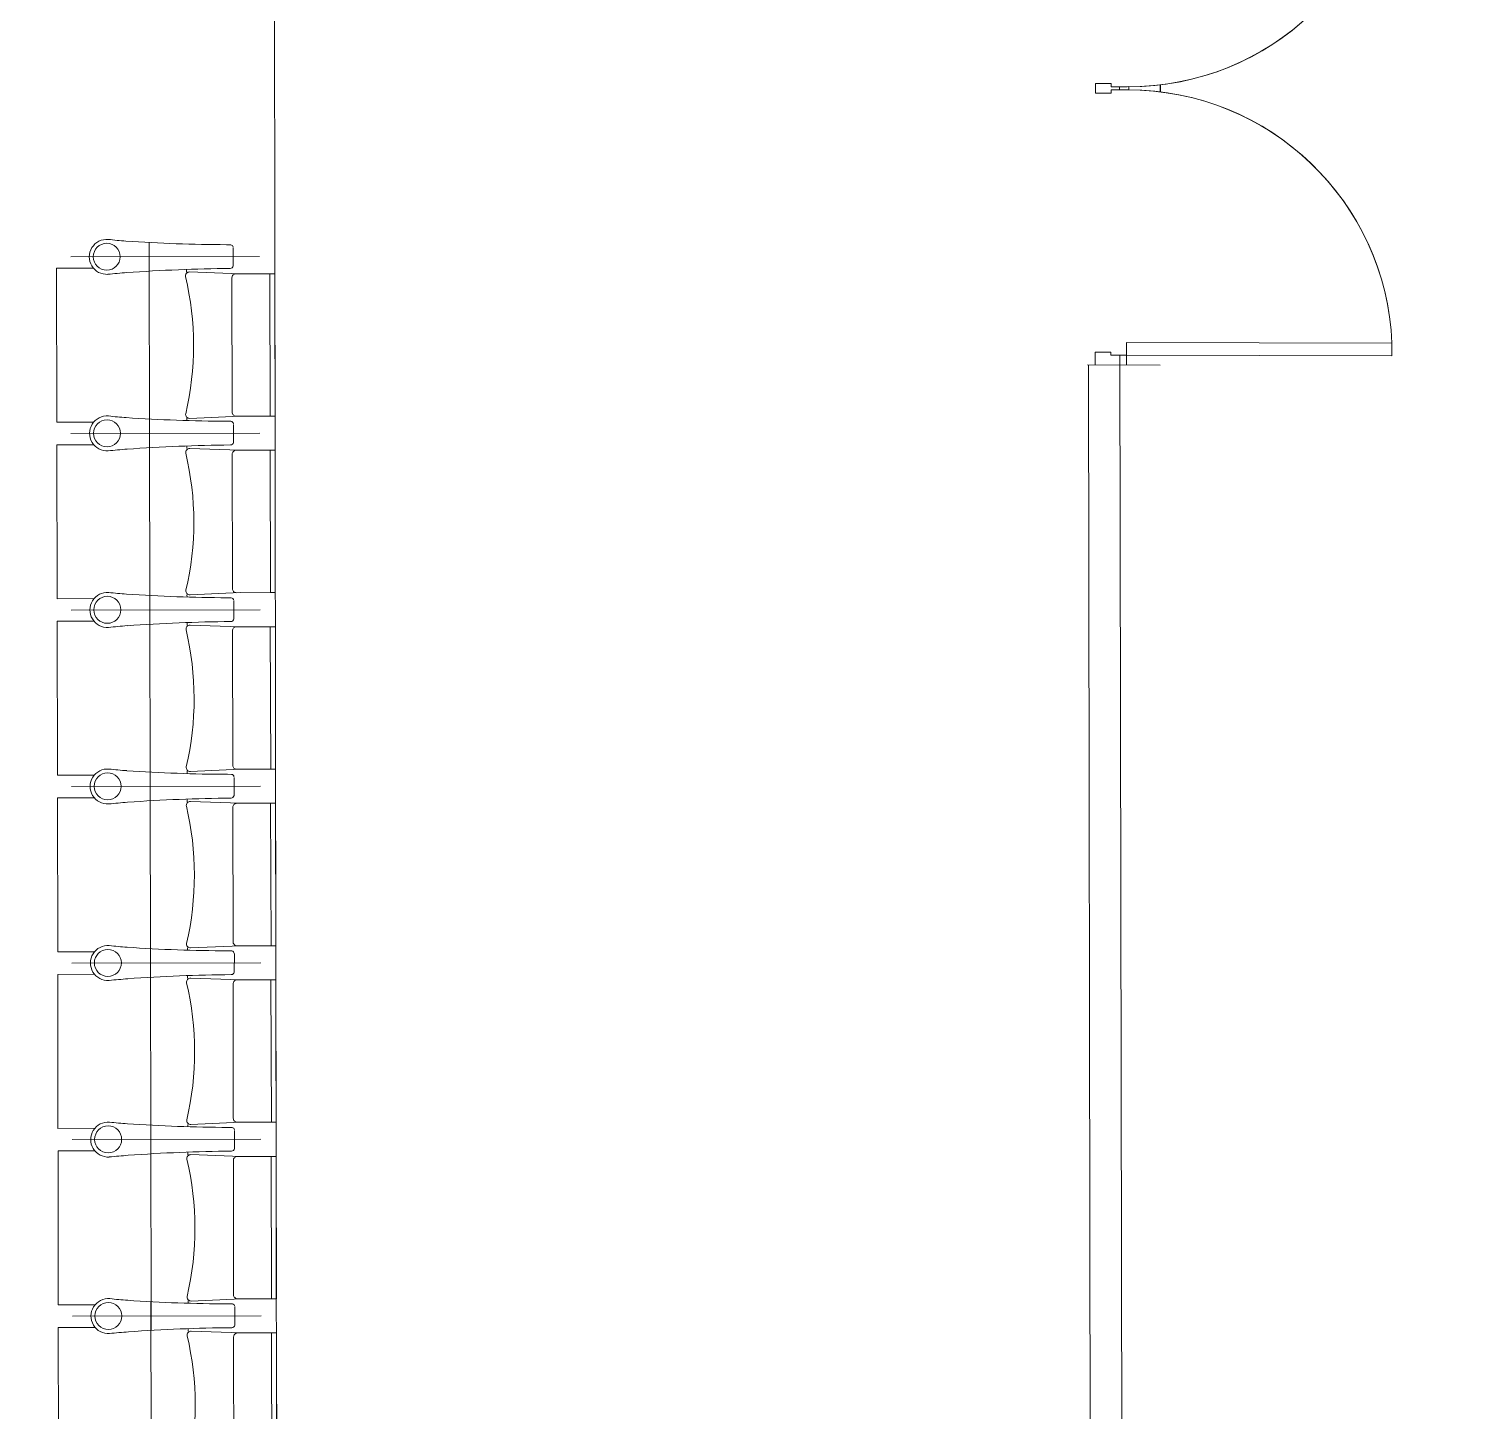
# Model space of a CAD drawing. Header units: millimetres. Extents: x 586 to 1010, y 369 to 668.
# Drawn here: x 705.416 to 710.006, y 475.729 to 480.103 of the extents above; entities that cross this region are included whole.
import ezdxf

# ---------------------------------------------------------------- set-up
doc = ezdxf.new("R2010")
doc.units = ezdxf.units.MM
doc.linetypes.add('CENTER', pattern=[2, 1.25, -0.25, 0.25, -0.25])
doc.linetypes.add('DASHED', pattern=[0.75, 0.5, -0.25])
doc.layers.add('plan line', color=7, linetype='Continuous', lineweight=15)

msp = doc.modelspace()

# ---------------------------------------------------------------- linework, layer by layer
at = {"lineweight": 25}
msp.add_lwpolyline([(708.9965, 479.9264), (708.9965, 479.9042)], dxfattribs=at)
msp.add_lwpolyline([(708.9965, 479.9264), (708.9965, 479.9042)], dxfattribs=at)
at = {"color": 254, "lineweight": 25}
for points in [[(671.7124, 620.7085), (706.7355, 621.773), (754.2598, 613.8303), (814.6609, 600.1481), (855.7567, 598.0104), (895.0671, 567.0647), (920.0096, 542.0176), (952.0084, 521.2476), (977.2234, 504.6526), (979.6352, 479.2339), (986.3437, 463.8549), (988.7975, 462.3853)], [(654.944, 595.4717), (670.2671, 587.3174), (714.302, 595.1648), (787.0891, 595.1648), (819.3936, 580.9441), (821.0297, 562.8505), (813.4907, 552.7881), (808.7339, 539.6711), (796.4072, 534.7059), (791.0222, 527.249), (791.0222, 507.547), (797.3007, 476.5274), (814.9752, 463.8897), (836.1481, 474.6816), (874.0221, 478.5878), (885.7286, 462.7333), (863.0042, 436.0794), (845.7887, 420.6845), (845.1044, 408.6747)], [(639.2065, 583.4381), (644.7272, 575.638), (657.7961, 553.4401), (668.4043, 543.9291), (682.5178, 548.7307), (692.9838, 555.4778), (711.9339, 556.5828), (734.3456, 532.1334), (750.593, 477.7475), (754.1369, 444.164), (776.4657, 425.4473), (782.6172, 412.2355)]]:
    msp.add_spline(points, degree=3, dxfattribs=at)
at = {"layer": 'plan line'}
for p, q in [((706.1919, 480.5668), (706.2092, 469.6012)), ((708.7915, 479.9005), (708.7916, 479.9308)), ((708.7916, 479.9308), (708.7915, 479.9005)), ((708.7915, 479.9005), (708.7916, 479.9308)), ((708.8416, 479.9307), (708.7916, 479.9308)), ((708.7916, 479.9308), (708.8416, 479.9307)), ((708.8415, 479.9207), (708.8416, 479.9307)), ((708.8416, 479.9307), (708.8415, 479.9207)), ((708.8415, 479.9004), (708.7915, 479.9005)), ((708.8415, 479.9004), (708.7915, 479.9005)), ((708.8415, 479.9207), (708.897, 479.9208)), ((708.8915, 479.9207), (708.8415, 479.9207)), ((708.8415, 479.9104), (708.8415, 479.9004)), ((708.8915, 479.9103), (708.8415, 479.9104)), ((708.897, 479.9104), (708.8415, 479.9104)), ((708.8415, 479.9104), (708.8415, 479.9004)), ((708.8679, 479.9104), (708.8679, 479.9208)), ((708.8969, 479.9104), (708.897, 479.9206)), ((708.897, 479.9206), (708.897, 479.9104)), ((706.0541, 479.4203), (706.0413, 479.4205)), ((706.0623, 479.4107), (706.0621, 479.3535)), ((705.5032, 479.346), (705.6198, 479.3462)), ((705.504, 478.8587), (705.5032, 479.346)), ((705.9142, 479.3422), (705.9142, 479.3338)), ((708.8903, 479.1105), (708.8902, 479.0705)), ((709.7301, 479.1092), (708.8903, 479.1105)), ((709.73, 479.0692), (709.7301, 479.1092)), ((708.7902, 479.0407), (708.7902, 479.0807)), ((708.7902, 479.0807), (708.8402, 479.0806)), ((708.8402, 479.0806), (708.8402, 479.0706)), ((708.8402, 479.0706), (708.8902, 479.0705)), ((708.8816, 471.244), (708.8692, 479.0705)), ((708.8902, 479.0705), (708.8901, 479.0405)), ((708.8902, 479.0705), (709.73, 479.0692)), ((708.9965, 479.0396), (708.7666, 479.0399)), ((708.7815, 471.2741), (708.7693, 479.0399)), ((705.915, 478.8712), (705.915, 478.8639)), ((705.6206, 478.8589), (705.504, 478.8587)), ((706.055, 478.8615), (706.0422, 478.8617)), ((706.055, 478.8615), (706.0422, 478.8617)), ((706.0632, 478.8519), (706.063, 478.7947)), ((706.0631, 478.8519), (706.063, 478.7947)), ((705.5041, 478.7872), (705.6207, 478.7874)), ((705.5048, 478.2999), (705.5041, 478.7872)), ((705.9151, 478.7834), (705.9151, 478.775)), ((705.6214, 478.3001), (705.5048, 478.2999)), ((705.9158, 478.3124), (705.9159, 478.3051)), ((706.0559, 478.3027), (706.043, 478.3029)), ((706.0559, 478.3027), (706.043, 478.3029)), ((706.064, 478.2931), (706.0639, 478.2359)), ((706.064, 478.2931), (706.0639, 478.2359)), ((705.505, 478.2284), (705.6216, 478.2286)), ((705.5057, 477.7411), (705.505, 478.2284)), ((705.916, 478.2246), (705.916, 478.2162)), ((705.6223, 477.7413), (705.5057, 477.7411)), ((705.9167, 477.7536), (705.9167, 477.7463)), ((706.0568, 477.7439), (706.0439, 477.7441)), ((706.0568, 477.7439), (706.0439, 477.7441)), ((706.0649, 477.7343), (706.0647, 477.6771)), ((706.0649, 477.7343), (706.0647, 477.6771)), ((705.5058, 477.6696), (705.6224, 477.6698)), ((705.5066, 477.1823), (705.5058, 477.6696)), ((705.9169, 477.6658), (705.9169, 477.6574)), ((705.6232, 477.1825), (705.5066, 477.1823)), ((705.9176, 477.1948), (705.9176, 477.1875)), ((706.0577, 477.1851), (706.0448, 477.1853)), ((706.0576, 477.1851), (706.0448, 477.1853)), ((706.0658, 477.1755), (706.0656, 477.1183)), ((706.0658, 477.1755), (706.0656, 477.1183)), ((705.5067, 477.1108), (705.6233, 477.111)), ((705.5075, 476.6235), (705.5067, 477.1108)), ((705.9177, 477.1071), (705.9178, 477.0986)), ((705.6241, 476.6237), (705.5075, 476.6235)), ((705.9185, 476.636), (705.9185, 476.6287)), ((706.0585, 476.6263), (706.0457, 476.6265)), ((706.0585, 476.6263), (706.0457, 476.6265)), ((706.0667, 476.6167), (706.0665, 476.5595)), ((706.0667, 476.6167), (706.0665, 476.5595)), ((705.5076, 476.552), (705.6242, 476.5522)), ((705.5084, 476.0647), (705.5076, 476.552)), ((705.9186, 476.5483), (705.9186, 476.5398)), ((705.9194, 476.0772), (705.9194, 476.0699)), ((705.625, 476.0649), (705.5084, 476.0647)), ((706.0594, 476.0675), (706.0466, 476.0677)), ((706.0594, 476.0675), (706.0466, 476.0677)), ((706.0676, 476.0579), (706.0674, 476.0007)), ((706.0676, 476.0579), (706.0674, 476.0007)), ((705.5085, 475.9932), (705.6251, 475.9934)), ((705.5093, 475.5059), (705.5085, 475.9932)), ((705.9195, 475.9895), (705.9195, 475.981))]:
    msp.add_line(p, q, dxfattribs=at)
at = {"layer": 'plan line', "linetype": 'DASHED', "ltscale": 3}
for p, q in [((705.7976, 478.778), (705.7966, 479.4275)), ((705.7985, 478.2192), (705.7975, 478.8687)), ((705.7994, 477.6604), (705.7984, 478.3099)), ((705.8003, 477.1016), (705.7992, 477.7511)), ((705.8011, 476.5428), (705.8001, 477.1923)), ((705.802, 475.984), (705.801, 476.6335)), ((705.8029, 475.4252), (705.8019, 476.0747))]:
    msp.add_line(p, q, dxfattribs=at)
at = {"layer": 'plan line', "linetype": 'CENTER', "ltscale": 3}
for p, q in [((706.1456, 479.3828), (705.5477, 479.3818)), ((706.1465, 478.824), (705.5486, 478.823)), ((706.1465, 478.824), (705.5486, 478.823)), ((706.1474, 478.2652), (705.5495, 478.2642)), ((706.1474, 478.2652), (705.5495, 478.2642)), ((706.1483, 477.7064), (705.5504, 477.7054)), ((706.1483, 477.7064), (705.5504, 477.7054)), ((706.1492, 477.1476), (705.5512, 477.1466)), ((706.1492, 477.1476), (705.5512, 477.1466)), ((706.1501, 476.5888), (705.5521, 476.5878)), ((706.1501, 476.5888), (705.5521, 476.5878)), ((706.1509, 476.03), (705.553, 476.029)), ((706.1509, 476.03), (705.553, 476.029))]:
    msp.add_line(p, q, dxfattribs=at)
at = {"layer": 'plan line'}
for points in [[(709.7326, 480.7192, -0.403785), (708.8915, 479.9207)], [(709.7301, 479.1092, 0.403785), (708.8915, 479.9103)], [(706.0823, 479.3287), (705.9241, 479.3343, 0.474715), (705.9111, 479.3195, -0.115865), (705.9118, 478.8855, 0.474715), (705.9248, 478.8707), (706.083, 478.8779)], [(706.1779, 479.3288), (706.0709, 479.3287, 0.414214), (706.0582, 479.3159), (706.0588, 478.8905, 0.414214), (706.0716, 478.8778), (706.1793, 478.878), (706.1779, 479.3288)], [(706.0832, 478.7699), (705.9249, 478.7755, 0.474715), (705.912, 478.7607, -0.115865), (705.9127, 478.3267, 0.474715), (705.9257, 478.3119), (706.0839, 478.3191)], [(706.1788, 478.77), (706.0717, 478.7699, 0.414214), (706.0591, 478.7571), (706.0597, 478.3317, 0.414214), (706.0725, 478.319), (706.1802, 478.3192), (706.1788, 478.77)], [(706.0841, 478.2111), (705.9258, 478.2167, 0.474715), (705.9129, 478.2019, -0.115865), (705.9136, 477.7679, 0.474715), (705.9265, 477.7531), (706.0848, 477.7603)], [(706.1796, 478.2112), (706.0726, 478.2111, 0.414214), (706.0599, 478.1983), (706.0606, 477.7729, 0.414214), (706.0733, 477.7602), (706.1811, 477.7604), (706.1796, 478.2112)], [(706.0849, 477.6523), (705.9267, 477.6579, 0.474715), (705.9138, 477.6431, -0.115865), (705.9145, 477.2091, 0.474715), (705.9274, 477.1944), (706.0857, 477.2015)], [(706.1805, 477.6524), (706.0735, 477.6523, 0.414214), (706.0608, 477.6395), (706.0615, 477.2141, 0.414214), (706.0742, 477.2014), (706.182, 477.2016), (706.1805, 477.6524)], [(706.0858, 477.0935), (705.9276, 477.0991, 0.474715), (705.9146, 477.0843, -0.115865), (705.9153, 476.6503, 0.474715), (705.9283, 476.6356), (706.0865, 476.6427)], [(706.1814, 477.0936), (706.0744, 477.0935, 0.414214), (706.0617, 477.0807), (706.0624, 476.6553, 0.414214), (706.0751, 476.6426), (706.1829, 476.6428), (706.1814, 477.0936)], [(706.0867, 476.5347), (705.9285, 476.5403, 0.474715), (705.9155, 476.5255, -0.115865), (705.9162, 476.0915, 0.474715), (705.9292, 476.0768), (706.0874, 476.0839)], [(706.1823, 476.5348), (706.0753, 476.5347, 0.414214), (706.0626, 476.5219), (706.0633, 476.0965, 0.414214), (706.076, 476.0838), (706.1838, 476.084), (706.1823, 476.5348)], [(706.0876, 475.9759), (705.9293, 475.9815, 0.474715), (705.9164, 475.9667, -0.115865), (705.9171, 475.5327, 0.474715), (705.9301, 475.518), (706.0883, 475.5251)], [(706.1832, 475.976), (706.0761, 475.9759, 0.414214), (706.0635, 475.9631), (706.0641, 475.5377, 0.414214), (706.0769, 475.525), (706.1846, 475.5252), (706.1832, 475.976)]]:
    msp.add_lwpolyline(points, format="xyb", dxfattribs=at)
for points in [[(706.1939, 479.3288), (706.1946, 478.878), (706.1793, 478.878), (706.1779, 479.3288), (706.1939, 479.3288)], [(708.7902, 479.0407), (708.7902, 479.0807), (708.8402, 479.0806), (708.8402, 479.0706), (708.8902, 479.0705), (708.8901, 479.0405)], [(706.1948, 478.77), (706.1955, 478.3192), (706.1802, 478.3192), (706.1788, 478.77), (706.1948, 478.77)], [(706.1956, 478.2112), (706.1963, 477.7604), (706.1811, 477.7604), (706.1796, 478.2112), (706.1956, 478.2112)], [(706.1965, 477.6524), (706.1972, 477.2016), (706.182, 477.2016), (706.1805, 477.6524), (706.1965, 477.6524)], [(706.1974, 477.0936), (706.1981, 476.6428), (706.1829, 476.6428), (706.1814, 477.0936), (706.1974, 477.0936)], [(706.1983, 476.5348), (706.199, 476.084), (706.1838, 476.084), (706.1823, 476.5348), (706.1983, 476.5348)], [(706.1992, 475.976), (706.1999, 475.5252), (706.1846, 475.5252), (706.1832, 475.976), (706.1992, 475.976)]]:
    msp.add_lwpolyline(points, dxfattribs=at)
msp.add_lwpolyline([(708.8902, 479.0705), (708.8903, 479.1105), (709.7301, 479.1092), (709.73, 479.0692)], close=True, dxfattribs=at)
for centre in [(705.6619, 479.3823), (705.6627, 478.8235), (705.6627, 478.8235), (705.6636, 478.2648), (705.6636, 478.2648), (705.6645, 477.706), (705.6645, 477.706), (705.6654, 477.1472), (705.6654, 477.1472), (705.6663, 476.5884), (705.6663, 476.5884), (705.6671, 476.0296), (705.6671, 476.0296)]:
    msp.add_circle(centre, 0.0427, dxfattribs=at)
for centre, radius, start, end in [((708.8983, 480.7558), 0.8351, 269.908, 357.4887), ((708.8956, 479.0752), 0.8351, 2.3305, 89.9316), ((705.662, 479.382), 0.0554, 85.5424, 273.5847), ((705.7866, 480.4247), 0.9947, 263.0552, 266.318), ((706.0612, 484.4171), 4.9966, 266.1162, 269.7717), ((706.0528, 479.4111), 0.00935, 8.5288, 81.652), ((706.0536, 475.3905), 3.9554, 94.7628, 95.6309), ((706.1037, 474.0169), 5.3287, 90.5499, 94.0735), ((706.0526, 479.355), 0.00967, 269.4661, 350.9165), ((705.6629, 478.8232), 0.0554, 85.5424, 273.5847), ((705.6629, 478.8232), 0.0554, 85.5424, 273.5847), ((705.7875, 479.8659), 0.9947, 263.0552, 266.318), ((705.7875, 479.8659), 0.9947, 263.0552, 266.318), ((706.0621, 483.8583), 4.9966, 266.1162, 269.7717), ((706.0621, 483.8583), 4.9966, 266.1162, 269.7717), ((706.0537, 478.8523), 0.00935, 8.5288, 81.652), ((706.0536, 478.8523), 0.00935, 8.5288, 81.652), ((706.1046, 473.4581), 5.3287, 90.5499, 94.0735), ((706.1046, 473.4581), 5.3287, 90.5499, 94.0735), ((706.0534, 478.7962), 0.00967, 269.4661, 350.9165), ((706.0534, 478.7962), 0.00967, 269.4661, 350.9165), ((706.0545, 474.8317), 3.9554, 94.7628, 95.6309), ((706.0545, 474.8317), 3.9554, 94.7628, 95.6309), ((705.6638, 478.2644), 0.0554, 85.5424, 273.5847), ((705.6638, 478.2644), 0.0554, 85.5424, 273.5847), ((705.7884, 479.3071), 0.9947, 263.0552, 266.318), ((705.7884, 479.3071), 0.9947, 263.0552, 266.318), ((706.0629, 483.2995), 4.9966, 266.1162, 269.7717), ((706.0629, 483.2995), 4.9966, 266.1162, 269.7717), ((706.0545, 478.2935), 0.00935, 8.5288, 81.652), ((706.0545, 478.2935), 0.00935, 8.5288, 81.652), ((706.1055, 472.8993), 5.3287, 90.5499, 94.0735), ((706.1055, 472.8993), 5.3287, 90.5499, 94.0735), ((706.0543, 478.2374), 0.00967, 269.4661, 350.9165), ((706.0543, 478.2374), 0.00967, 269.4661, 350.9165), ((706.0554, 474.2729), 3.9554, 94.7628, 95.6309), ((706.0554, 474.2729), 3.9554, 94.7628, 95.6309), ((705.6647, 477.7056), 0.0554, 85.5424, 273.5847), ((705.6647, 477.7056), 0.0554, 85.5424, 273.5847), ((705.7893, 478.7483), 0.9947, 263.0552, 266.318), ((705.7893, 478.7483), 0.9947, 263.0552, 266.318), ((706.0638, 482.7407), 4.9966, 266.1162, 269.7717), ((706.0638, 482.7407), 4.9966, 266.1162, 269.7717), ((706.0554, 477.7347), 0.00935, 8.5288, 81.652), ((706.0554, 477.7347), 0.00935, 8.5288, 81.652), ((706.0552, 477.6786), 0.00967, 269.4661, 350.9165), ((706.0552, 477.6786), 0.00967, 269.4661, 350.9165), ((706.0562, 473.7141), 3.9554, 94.7628, 95.6309), ((706.0562, 473.7141), 3.9554, 94.7628, 95.6309), ((706.1064, 472.3405), 5.3287, 90.5499, 94.0735), ((706.1064, 472.3405), 5.3287, 90.5499, 94.0735), ((705.6656, 477.1468), 0.0554, 85.5424, 273.5847), ((705.6656, 477.1468), 0.0554, 85.5424, 273.5847), ((705.7901, 478.1895), 0.9947, 263.0552, 266.318), ((705.7901, 478.1895), 0.9947, 263.0552, 266.318), ((706.0647, 482.1819), 4.9966, 266.1162, 269.7717), ((706.0647, 482.1819), 4.9966, 266.1162, 269.7717), ((706.0563, 477.1759), 0.00935, 8.5288, 81.652), ((706.0563, 477.1759), 0.00935, 8.5288, 81.652), ((706.0571, 473.1553), 3.9554, 94.7628, 95.6309), ((706.0571, 473.1553), 3.9554, 94.7628, 95.6309), ((706.1072, 471.7817), 5.3287, 90.5499, 94.0735), ((706.1072, 471.7817), 5.3287, 90.5499, 94.0735), ((706.0561, 477.1198), 0.00967, 269.4661, 350.9165), ((706.0561, 477.1198), 0.00967, 269.4661, 350.9165), ((705.6664, 476.588), 0.0554, 85.5424, 273.5847), ((705.6664, 476.588), 0.0554, 85.5424, 273.5847), ((705.791, 477.6307), 0.9947, 263.0552, 266.318), ((705.791, 477.6307), 0.9947, 263.0552, 266.318), ((706.0656, 481.6231), 4.9966, 266.1162, 269.7717), ((706.0656, 481.6231), 4.9966, 266.1162, 269.7717), ((706.0572, 476.6171), 0.00935, 8.5288, 81.652), ((706.0572, 476.6171), 0.00935, 8.5288, 81.652), ((706.058, 472.5965), 3.9554, 94.7628, 95.6309), ((706.058, 472.5965), 3.9554, 94.7628, 95.6309), ((706.1081, 471.2229), 5.3287, 90.5499, 94.0735), ((706.1081, 471.2229), 5.3287, 90.5499, 94.0735), ((706.057, 476.561), 0.00967, 269.4661, 350.9165), ((706.057, 476.561), 0.00967, 269.4661, 350.9165), ((705.6673, 476.0292), 0.0554, 85.5424, 273.5847), ((705.6673, 476.0292), 0.0554, 85.5424, 273.5847), ((705.7919, 477.0719), 0.9947, 263.0552, 266.318), ((705.7919, 477.0719), 0.9947, 263.0552, 266.318), ((706.0665, 481.0643), 4.9966, 266.1162, 269.7717), ((706.0665, 481.0643), 4.9966, 266.1162, 269.7717), ((706.0581, 476.0583), 0.00935, 8.5288, 81.652), ((706.0581, 476.0583), 0.00935, 8.5288, 81.652), ((706.0589, 472.0377), 3.9554, 94.7628, 95.6309), ((706.0589, 472.0377), 3.9554, 94.7628, 95.6309), ((706.109, 470.6641), 5.3287, 90.5499, 94.0735), ((706.109, 470.6641), 5.3287, 90.5499, 94.0735), ((706.0578, 476.0022), 0.00967, 269.4661, 350.9165), ((706.0578, 476.0022), 0.00967, 269.4661, 350.9165)]:
    msp.add_arc(centre, radius, start, end, dxfattribs=at)

doc.saveas('drawing.dxf')
